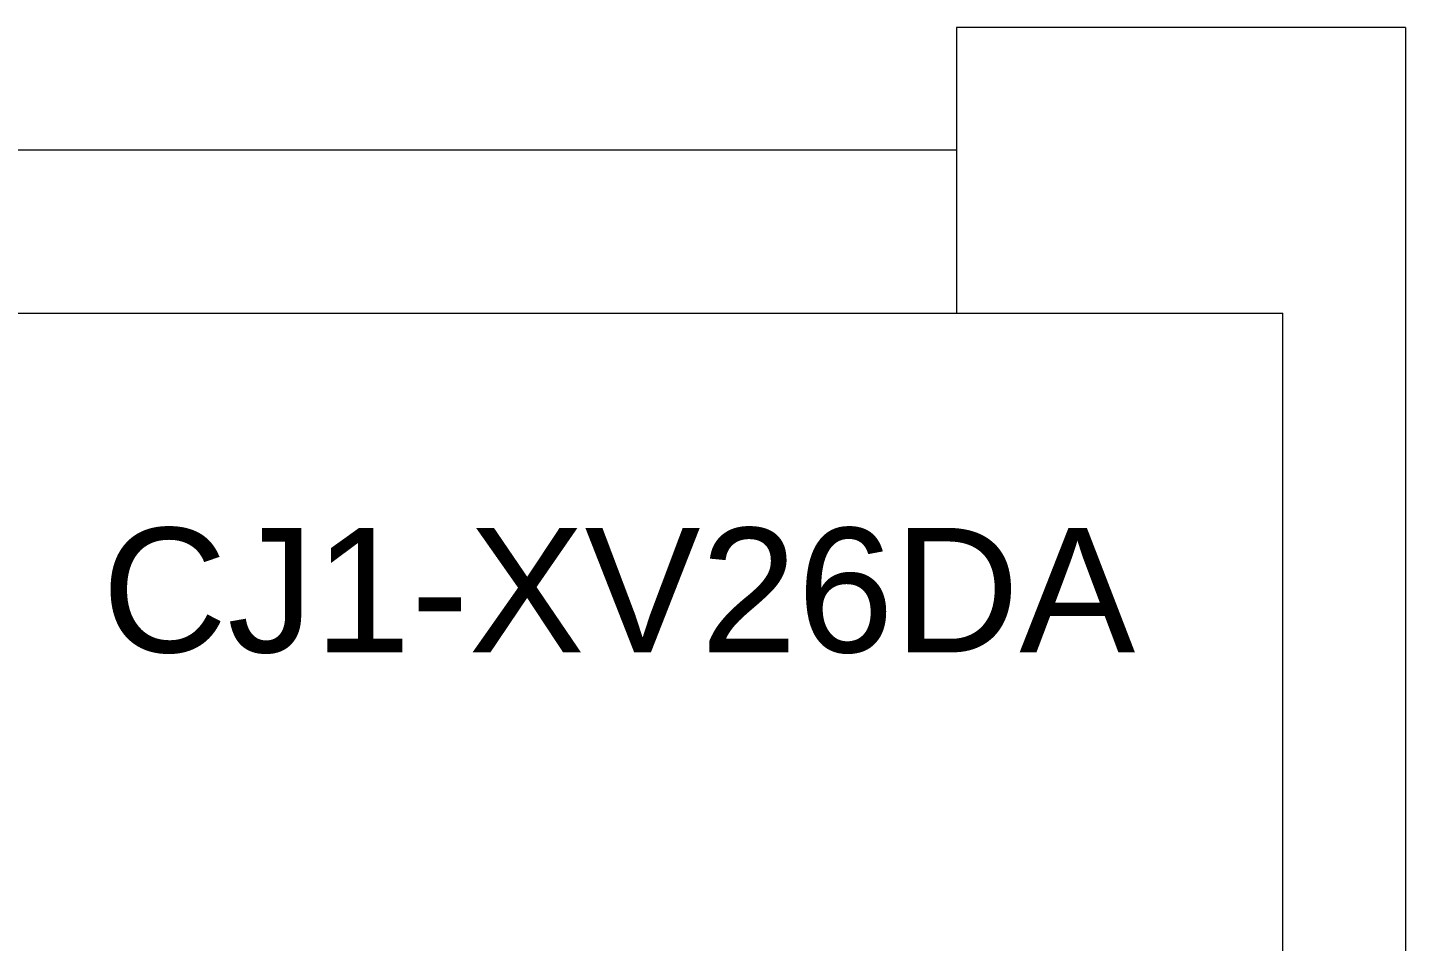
# Model space of a CAD drawing. Header units: millimetres. Extents: x 485.8 to 560.8, y 382.8 to 430.9.
# Drawn here: x 543.91 to 560.79, y 419.66 to 430.85 of the extents above; entities that cross this region are included whole.
import ezdxf

# ---------------------------------------------------------------- set-up
doc = ezdxf.new("R2010")
doc.units = ezdxf.units.MM
doc.layers.add('TOPOVERLAY', color=2, linetype='Continuous')
doc.styles.get("Standard").update_dxf_attribs({"font": 'arial.ttf'})

msp = doc.modelspace()

# ---------------------------------------------------------------- linework, layer by layer
at = {"color": 0, "lineweight": 5}
for p, q in [((560.788, 430.851), (555.288, 430.851)), ((555.288, 430.851), (555.288, 427.352)), ((560.788, 430.851), (560.788, 382.851)), ((491.288, 429.352), (555.288, 429.352)), ((487.288, 427.352), (559.288, 427.352)), ((559.288, 386.352), (559.288, 427.352))]:
    msp.add_line(p, q, dxfattribs=at)

# ---------------------------------------------------------------- texts
at = {"layer": 'TOPOVERLAY', "color": 0, "lineweight": 5}
msp.add_text('CJ1-XV26DA', height=1.524, rotation=360, dxfattribs=at).set_placement((544.819, 423.198))

doc.saveas('drawing.dxf')
